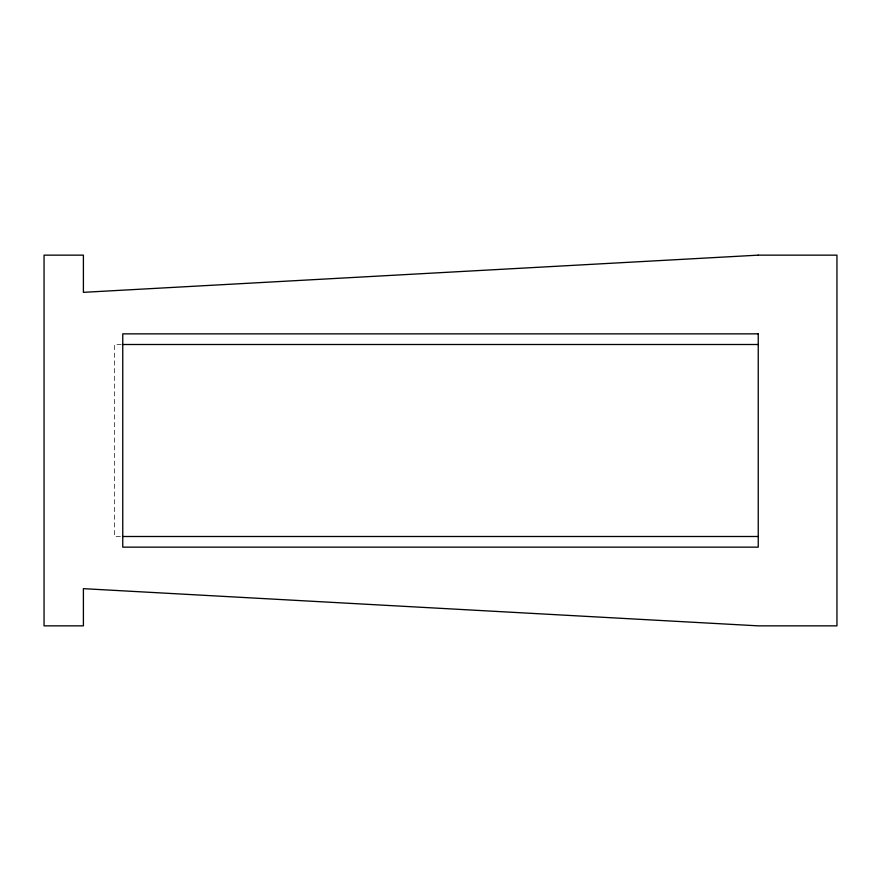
<?xml version="1.0" encoding="UTF-8"?>
<svg xmlns="http://www.w3.org/2000/svg" width="881" height="881" viewBox="0 0 881 881"><rect width="100%" height="100%" fill="white"/><g stroke="black" fill="none" stroke-linecap="round" stroke-linejoin="round"><path stroke-width="0.66" stroke-dasharray="4.41 3.3" d="M121.314 344.504L114.442 344.504L114.442 536.496L121.314 536.496"/><path stroke-width="1.32" d="M122.69 344.504L758.244 344.504M122.69 536.496L758.244 536.496M758.244 255.149L83.398 292.338L83.398 255.149L44.05 255.149L44.05 625.851L83.398 625.851L83.398 588.662L758.244 625.851L836.95 625.851L836.95 255.149L758.244 255.149M758.244 333.855L122.756 333.855L122.756 547.145L758.244 547.145L758.244 333.855"/></g></svg>
